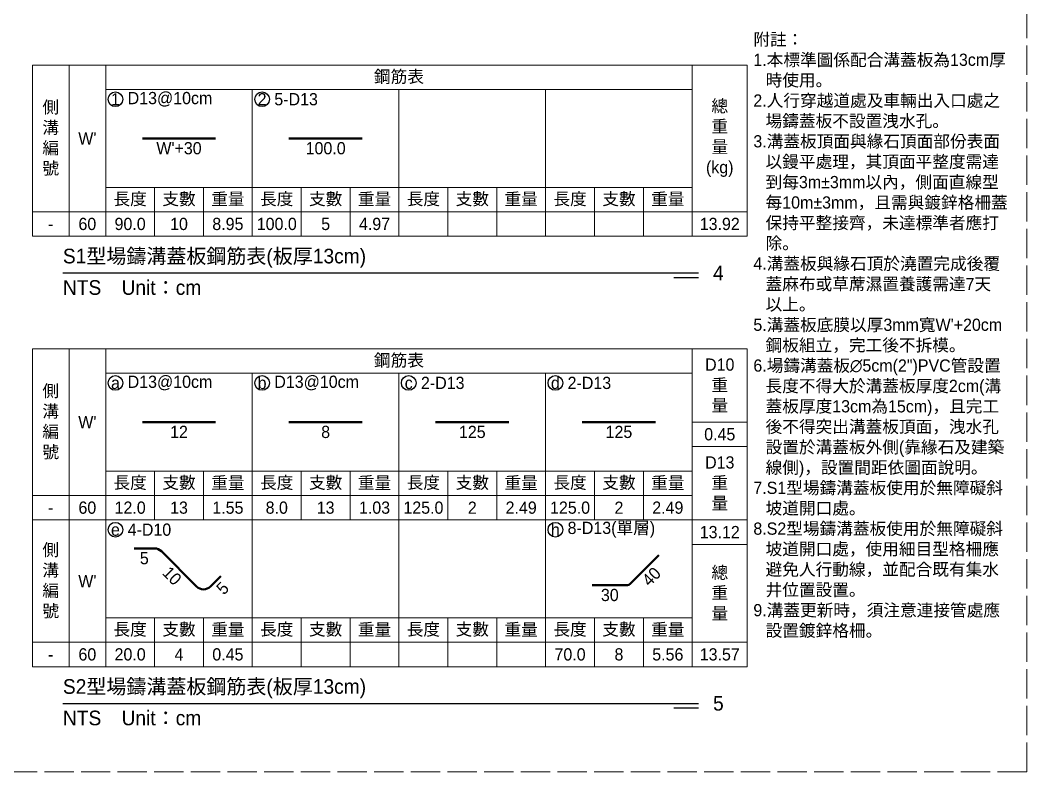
# Model space of a CAD drawing. Extents: x -2931 to 4779, y -2120 to 304.
# Drawn here: x -1632.8 to -1220.9, y -1964.5 to -1657.1 of the extents above; entities that cross this region are included whole.
import ezdxf

# ---------------------------------------------------------------- set-up
doc = ezdxf.new("R2010")
doc.units = 0
doc.header["$MEASUREMENT"] = 0
doc.linetypes.add('ACAD_ISO02W100', pattern=[15, 12, -3])
doc.layers.add('一、1.基本-圖框', color=7, linetype='Continuous', lineweight=20)
doc.layers.add('二、5.繪圖-鋼筋', color=60, linetype='Continuous', lineweight=50)
doc.layers.add('一、4.基本-隱藏', color=9, linetype='ACAD_ISO02W100', lineweight=20, plot=False)
doc.layers.add('三、1.文字-說明文字', color=2, linetype='Continuous')
doc.layers.add('三、3.文字-註解文字', color=2, linetype='Continuous')
doc.styles.add('次圖名(詳圖)', font='MS PGothic.ttf', dxfattribs={"height": 6})
doc.styles.add('註解文字', font='MS PGothic.ttf', dxfattribs={"height": 5})

msp = doc.modelspace()

# ---------------------------------------------------------------- linework, layer by layer
at = {"layer": '一、1.基本-圖框'}
for points in [[(-1627.759, -1675.464), (-1612.759, -1675.464), (-1612.759, -1735.464), (-1627.759, -1735.464)], [(-1612.759, -1675.464), (-1597.759, -1675.464), (-1597.759, -1735.464), (-1612.759, -1735.464)], [(-1597.759, -1675.464), (-1357.759, -1675.464), (-1357.759, -1685.464), (-1597.759, -1685.464)], [(-1357.759, -1675.464), (-1335.259, -1675.464), (-1335.259, -1735.464), (-1357.759, -1735.464)], [(-1537.759, -1685.464), (-1597.759, -1685.464), (-1597.759, -1725.464), (-1537.759, -1725.464)], [(-1477.759, -1685.464), (-1537.759, -1685.464), (-1537.759, -1725.464), (-1477.759, -1725.464)], [(-1417.759, -1685.464), (-1477.759, -1685.464), (-1477.759, -1725.464), (-1417.759, -1725.464)], [(-1357.759, -1685.464), (-1417.759, -1685.464), (-1417.759, -1725.464), (-1357.759, -1725.464)], [(-1597.759, -1725.464), (-1577.759, -1725.464), (-1577.759, -1735.464), (-1597.759, -1735.464)], [(-1577.759, -1725.464), (-1557.759, -1725.464), (-1557.759, -1735.464), (-1577.759, -1735.464)], [(-1557.759, -1725.464), (-1537.759, -1725.464), (-1537.759, -1735.464), (-1557.759, -1735.464)], [(-1537.759, -1725.464), (-1517.759, -1725.464), (-1517.759, -1735.464), (-1537.759, -1735.464)], [(-1517.759, -1725.464), (-1497.759, -1725.464), (-1497.759, -1735.464), (-1517.759, -1735.464)], [(-1497.759, -1725.464), (-1477.759, -1725.464), (-1477.759, -1735.464), (-1497.759, -1735.464)], [(-1477.759, -1725.464), (-1457.759, -1725.464), (-1457.759, -1735.464), (-1477.759, -1735.464)], [(-1457.759, -1725.464), (-1437.759, -1725.464), (-1437.759, -1735.464), (-1457.759, -1735.464)], [(-1437.759, -1725.464), (-1417.759, -1725.464), (-1417.759, -1735.464), (-1437.759, -1735.464)], [(-1417.759, -1725.464), (-1397.759, -1725.464), (-1397.759, -1735.464), (-1417.759, -1735.464)], [(-1397.759, -1725.464), (-1377.759, -1725.464), (-1377.759, -1735.464), (-1397.759, -1735.464)], [(-1377.759, -1725.464), (-1357.759, -1725.464), (-1357.759, -1735.464), (-1377.759, -1735.464)], [(-1627.759, -1735.464), (-1612.759, -1735.464), (-1612.759, -1745.464), (-1627.759, -1745.464)], [(-1612.759, -1735.464), (-1597.759, -1735.464), (-1597.759, -1745.464), (-1612.759, -1745.464)], [(-1597.759, -1735.464), (-1577.759, -1735.464), (-1577.759, -1745.464), (-1597.759, -1745.464)], [(-1577.759, -1735.464), (-1557.759, -1735.464), (-1557.759, -1745.464), (-1577.759, -1745.464)], [(-1557.759, -1735.464), (-1537.759, -1735.464), (-1537.759, -1745.464), (-1557.759, -1745.464)], [(-1537.759, -1735.464), (-1517.759, -1735.464), (-1517.759, -1745.464), (-1537.759, -1745.464)], [(-1517.759, -1735.464), (-1497.759, -1735.464), (-1497.759, -1745.464), (-1517.759, -1745.464)], [(-1497.759, -1735.464), (-1477.759, -1735.464), (-1477.759, -1745.464), (-1497.759, -1745.464)], [(-1477.759, -1735.464), (-1457.759, -1735.464), (-1457.759, -1745.464), (-1477.759, -1745.464)], [(-1457.759, -1735.464), (-1437.759, -1735.464), (-1437.759, -1745.464), (-1457.759, -1745.464)], [(-1437.759, -1735.464), (-1417.759, -1735.464), (-1417.759, -1745.464), (-1437.759, -1745.464)], [(-1417.759, -1735.464), (-1397.759, -1735.464), (-1397.759, -1745.464), (-1417.759, -1745.464)], [(-1397.759, -1735.464), (-1377.759, -1735.464), (-1377.759, -1745.464), (-1397.759, -1745.464)], [(-1377.759, -1735.464), (-1357.759, -1735.464), (-1357.759, -1745.464), (-1377.759, -1745.464)], [(-1357.759, -1735.464), (-1335.259, -1735.464), (-1335.259, -1745.464), (-1357.759, -1745.464)], [(-1627.759, -1791.464), (-1612.759, -1791.464), (-1612.759, -1851.464), (-1627.759, -1851.464)], [(-1612.759, -1791.464), (-1597.759, -1791.464), (-1597.759, -1851.464), (-1612.759, -1851.464)], [(-1597.759, -1791.464), (-1357.759, -1791.464), (-1357.759, -1801.464), (-1597.759, -1801.464)], [(-1357.759, -1791.464), (-1335.259, -1791.464), (-1335.259, -1821.464), (-1357.759, -1821.464)], [(-1537.759, -1801.464), (-1597.759, -1801.464), (-1597.759, -1841.464), (-1537.759, -1841.464)], [(-1477.759, -1801.464), (-1537.759, -1801.464), (-1537.759, -1841.464), (-1477.759, -1841.464)], [(-1417.759, -1801.464), (-1477.759, -1801.464), (-1477.759, -1841.464), (-1417.759, -1841.464)], [(-1357.759, -1801.464), (-1417.759, -1801.464), (-1417.759, -1841.464), (-1357.759, -1841.464)], [(-1357.759, -1821.464), (-1335.259, -1821.464), (-1335.259, -1831.464), (-1357.759, -1831.464)], [(-1357.759, -1831.464), (-1335.259, -1831.464), (-1335.259, -1861.464), (-1357.759, -1861.464)], [(-1597.759, -1841.464), (-1577.759, -1841.464), (-1577.759, -1851.464), (-1597.759, -1851.464)], [(-1577.759, -1841.464), (-1557.759, -1841.464), (-1557.759, -1851.464), (-1577.759, -1851.464)], [(-1557.759, -1841.464), (-1537.759, -1841.464), (-1537.759, -1851.464), (-1557.759, -1851.464)], [(-1537.759, -1841.464), (-1517.759, -1841.464), (-1517.759, -1851.464), (-1537.759, -1851.464)], [(-1517.759, -1841.464), (-1497.759, -1841.464), (-1497.759, -1851.464), (-1517.759, -1851.464)], [(-1497.759, -1841.464), (-1477.759, -1841.464), (-1477.759, -1851.464), (-1497.759, -1851.464)], [(-1477.759, -1841.464), (-1457.759, -1841.464), (-1457.759, -1851.464), (-1477.759, -1851.464)], [(-1457.759, -1841.464), (-1437.759, -1841.464), (-1437.759, -1851.464), (-1457.759, -1851.464)], [(-1437.759, -1841.464), (-1417.759, -1841.464), (-1417.759, -1851.464), (-1437.759, -1851.464)], [(-1417.759, -1841.464), (-1397.759, -1841.464), (-1397.759, -1851.464), (-1417.759, -1851.464)], [(-1397.759, -1841.464), (-1377.759, -1841.464), (-1377.759, -1851.464), (-1397.759, -1851.464)], [(-1377.759, -1841.464), (-1357.759, -1841.464), (-1357.759, -1851.464), (-1377.759, -1851.464)], [(-1627.759, -1851.464), (-1612.759, -1851.464), (-1612.759, -1861.464), (-1627.759, -1861.464)], [(-1612.759, -1851.464), (-1597.759, -1851.464), (-1597.759, -1861.464), (-1612.759, -1861.464)], [(-1597.759, -1851.464), (-1577.759, -1851.464), (-1577.759, -1861.464), (-1597.759, -1861.464)], [(-1577.759, -1851.464), (-1557.759, -1851.464), (-1557.759, -1861.464), (-1577.759, -1861.464)], [(-1557.759, -1851.464), (-1537.759, -1851.464), (-1537.759, -1861.464), (-1557.759, -1861.464)], [(-1537.759, -1851.464), (-1517.759, -1851.464), (-1517.759, -1861.464), (-1537.759, -1861.464)], [(-1517.759, -1851.464), (-1497.759, -1851.464), (-1497.759, -1861.464), (-1517.759, -1861.464)], [(-1497.759, -1851.464), (-1477.759, -1851.464), (-1477.759, -1861.464), (-1497.759, -1861.464)], [(-1477.759, -1851.464), (-1457.759, -1851.464), (-1457.759, -1861.464), (-1477.759, -1861.464)], [(-1457.759, -1851.464), (-1437.759, -1851.464), (-1437.759, -1861.464), (-1457.759, -1861.464)], [(-1437.759, -1851.464), (-1417.759, -1851.464), (-1417.759, -1861.464), (-1437.759, -1861.464)], [(-1417.759, -1851.464), (-1397.759, -1851.464), (-1397.759, -1861.464), (-1417.759, -1861.464)], [(-1397.759, -1851.464), (-1377.759, -1851.464), (-1377.759, -1861.464), (-1397.759, -1861.464)], [(-1377.759, -1851.464), (-1357.759, -1851.464), (-1357.759, -1861.464), (-1377.759, -1861.464)], [(-1627.759, -1861.464), (-1612.759, -1861.464), (-1612.759, -1911.464), (-1627.759, -1911.464)], [(-1612.759, -1861.464), (-1597.759, -1861.464), (-1597.759, -1911.464), (-1612.759, -1911.464)], [(-1537.759, -1861.464), (-1597.759, -1861.464), (-1597.759, -1901.464), (-1537.759, -1901.464)], [(-1477.759, -1861.464), (-1537.759, -1861.464), (-1537.759, -1901.464), (-1477.759, -1901.464)], [(-1417.759, -1861.464), (-1477.759, -1861.464), (-1477.759, -1901.464), (-1417.759, -1901.464)], [(-1357.759, -1861.464), (-1417.759, -1861.464), (-1417.759, -1901.464), (-1357.759, -1901.464)], [(-1357.759, -1861.464), (-1335.259, -1861.464), (-1335.259, -1871.464), (-1357.759, -1871.464)], [(-1597.759, -1901.464), (-1577.759, -1901.464), (-1577.759, -1911.464), (-1597.759, -1911.464)], [(-1577.759, -1901.464), (-1557.759, -1901.464), (-1557.759, -1911.464), (-1577.759, -1911.464)], [(-1557.759, -1901.464), (-1537.759, -1901.464), (-1537.759, -1911.464), (-1557.759, -1911.464)], [(-1537.759, -1901.464), (-1517.759, -1901.464), (-1517.759, -1911.464), (-1537.759, -1911.464)], [(-1517.759, -1901.464), (-1497.759, -1901.464), (-1497.759, -1911.464), (-1517.759, -1911.464)], [(-1497.759, -1901.464), (-1477.759, -1901.464), (-1477.759, -1911.464), (-1497.759, -1911.464)], [(-1477.759, -1901.464), (-1457.759, -1901.464), (-1457.759, -1911.464), (-1477.759, -1911.464)], [(-1457.759, -1901.464), (-1437.759, -1901.464), (-1437.759, -1911.464), (-1457.759, -1911.464)], [(-1437.759, -1901.464), (-1417.759, -1901.464), (-1417.759, -1911.464), (-1437.759, -1911.464)], [(-1417.759, -1901.464), (-1397.759, -1901.464), (-1397.759, -1911.464), (-1417.759, -1911.464)], [(-1397.759, -1901.464), (-1377.759, -1901.464), (-1377.759, -1911.464), (-1397.759, -1911.464)], [(-1377.759, -1901.464), (-1357.759, -1901.464), (-1357.759, -1911.464), (-1377.759, -1911.464)], [(-1627.759, -1911.464), (-1612.759, -1911.464), (-1612.759, -1921.464), (-1627.759, -1921.464)], [(-1612.759, -1911.464), (-1597.759, -1911.464), (-1597.759, -1921.464), (-1612.759, -1921.464)], [(-1597.759, -1911.464), (-1577.759, -1911.464), (-1577.759, -1921.464), (-1597.759, -1921.464)], [(-1577.759, -1911.464), (-1557.759, -1911.464), (-1557.759, -1921.464), (-1577.759, -1921.464)], [(-1557.759, -1911.464), (-1537.759, -1911.464), (-1537.759, -1921.464), (-1557.759, -1921.464)], [(-1537.759, -1911.464), (-1517.759, -1911.464), (-1517.759, -1921.464), (-1537.759, -1921.464)], [(-1517.759, -1911.464), (-1497.759, -1911.464), (-1497.759, -1921.464), (-1517.759, -1921.464)], [(-1497.759, -1911.464), (-1477.759, -1911.464), (-1477.759, -1921.464), (-1497.759, -1921.464)], [(-1477.759, -1911.464), (-1457.759, -1911.464), (-1457.759, -1921.464), (-1477.759, -1921.464)], [(-1457.759, -1911.464), (-1437.759, -1911.464), (-1437.759, -1921.464), (-1457.759, -1921.464)], [(-1437.759, -1911.464), (-1417.759, -1911.464), (-1417.759, -1921.464), (-1437.759, -1921.464)], [(-1417.759, -1911.464), (-1397.759, -1911.464), (-1397.759, -1921.464), (-1417.759, -1921.464)], [(-1397.759, -1911.464), (-1377.759, -1911.464), (-1377.759, -1921.464), (-1397.759, -1921.464)], [(-1377.759, -1911.464), (-1357.759, -1911.464), (-1357.759, -1921.464), (-1377.759, -1921.464)], [(-1357.759, -1911.464), (-1335.259, -1911.464), (-1335.259, -1921.464), (-1357.759, -1921.464)]]:
    msp.add_lwpolyline(points, close=True, dxfattribs=at)
at = {"layer": '一、1.基本-圖框', "linetype": 'Continuous'}
msp.add_lwpolyline([(-1335.259, -1871.464), (-1357.759, -1871.464), (-1357.759, -1911.464), (-1335.259, -1911.464)], close=True, dxfattribs=at)
at = {"layer": '一、4.基本-隱藏'}
msp.add_lwpolyline([(-2000.855, -1457.464), (-1220.855, -1457.464), (-1220.855, -1964.464), (-2000.855, -1964.464)], close=True, dxfattribs=at)
at = {"layer": '三、3.文字-註解文字'}
for points in [[(-1615.259, -1760.464), (-1355.259, -1760.464)], [(-1355.259, -1762.464), (-1365.259, -1762.464)], [(-1615.259, -1936.464), (-1355.259, -1936.464)], [(-1355.259, -1938.464), (-1365.259, -1938.464)]]:
    msp.add_lwpolyline(points, dxfattribs=at)
for centre in [(-1593.759, -1689.464), (-1533.759, -1689.464), (-1593.759, -1805.464), (-1533.759, -1805.464), (-1473.759, -1805.464), (-1413.759, -1805.464), (-1593.759, -1865.464), (-1413.759, -1865.464)]:
    msp.add_circle(centre, 3, dxfattribs=at)
at = {"layer": '二、5.繪圖-鋼筋'}
for points in [[(-1582.759, -1705.464), (-1552.759, -1705.464)], [(-1522.759, -1705.464), (-1492.759, -1705.464)], [(-1582.759, -1821.464), (-1552.759, -1821.464)], [(-1522.759, -1821.464), (-1492.759, -1821.464)], [(-1462.759, -1821.464), (-1432.759, -1821.464)], [(-1402.759, -1821.464), (-1372.759, -1821.464)]]:
    msp.add_lwpolyline(points, dxfattribs=at)
for points in [[(-1586.131, -1873.093), (-1577.787, -1873.093, -0.1989124), (-1574.959, -1874.264), (-1560.559, -1888.664, 0.4142136), (-1554.902, -1888.664), (-1550.66, -1884.422)], [(-1398.683, -1888.146), (-1384.305, -1888.146, 0.1989124), (-1383.244, -1887.706), (-1371.393, -1875.856)]]:
    msp.add_lwpolyline(points, format="xyb", dxfattribs=at)

# ---------------------------------------------------------------- texts
at = {"layer": '一、1.基本-圖框', "char_height": 5, "attachment_point": 5, "style": '註解文字'}
for s, width, insert in [('{\\fMS PGothic|b0|i0|c128|p34;鋼筋表}', 128.86758, (-1477.759, -1680.464)), ('側溝編號', 5, (-1620.259, -1705.464)), ('總{\\fMS PGothic|b0|i0|c128|p34;重量(kg)}', 5, (-1346.509, -1705.464)), ("W'", 17.80786, (-1605.259, -1705.464)), ('{\\fMS PGothic|b0|i0|c128|p34;長度}', 17.80786, (-1587.759, -1730.464)), ('支數', 17.80786, (-1567.759, -1730.464)), ('重量', 17.80786, (-1547.759, -1730.464)), ('{\\fMS PGothic|b0|i0|c128|p34;長度}', 17.80786, (-1527.759, -1730.464)), ('支數', 17.80786, (-1507.759, -1730.464)), ('重量', 17.80786, (-1487.759, -1730.464)), ('{\\fMS PGothic|b0|i0|c128|p34;長度}', 17.80786, (-1467.759, -1730.464)), ('支數', 17.80786, (-1447.759, -1730.464)), ('重量', 17.80786, (-1427.759, -1730.464)), ('{\\fMS PGothic|b0|i0|c128|p34;長度}', 17.80786, (-1407.759, -1730.464)), ('支數', 17.80786, (-1387.759, -1730.464)), ('重量', 17.80786, (-1367.759, -1730.464)), ('{\\fMS PGothic|b0|i0|c128|p34;鋼筋表}', 128.86758, (-1477.759, -1796.464)), ('{\\fMS PGothic|b0|i0|c128|p34;D10\\P重量}', 5, (-1346.509, -1806.464)), ('側溝編號', 5, (-1620.259, -1821.464)), ("W'", 17.80786, (-1605.259, -1821.464)), ('{\\fMS PGothic|b0|i0|c128|p34;D13\\P重量}', 5, (-1346.509, -1846.464)), ('{\\fMS PGothic|b0|i0|c128|p34;長度}', 17.80786, (-1587.759, -1846.464)), ('支數', 17.80786, (-1567.759, -1846.464)), ('重量', 17.80786, (-1547.759, -1846.464)), ('{\\fMS PGothic|b0|i0|c128|p34;長度}', 17.80786, (-1527.759, -1846.464)), ('支數', 17.80786, (-1507.759, -1846.464)), ('重量', 17.80786, (-1487.759, -1846.464)), ('{\\fMS PGothic|b0|i0|c128|p34;長度}', 17.80786, (-1467.759, -1846.464)), ('支數', 17.80786, (-1447.759, -1846.464)), ('重量', 17.80786, (-1427.759, -1846.464)), ('{\\fMS PGothic|b0|i0|c128|p34;長度}', 17.80786, (-1407.759, -1846.464)), ('支數', 17.80786, (-1387.759, -1846.464)), ('重量', 17.80786, (-1367.759, -1846.464)), ('側溝編號', 5, (-1620.259, -1886.464)), ('總重量', 5, (-1346.509, -1891.464)), ("W'", 17.80786, (-1605.259, -1886.464)), ('{\\fMS PGothic|b0|i0|c128|p34;長度}', 17.80786, (-1587.759, -1906.464)), ('支數', 17.80786, (-1567.759, -1906.464)), ('{\\fMS PGothic|b0|i0|c128|p34;長度}', 17.80786, (-1527.759, -1906.464)), ('支數', 17.80786, (-1507.759, -1906.464)), ('{\\fMS PGothic|b0|i0|c128|p34;長度}', 17.80786, (-1467.759, -1906.464)), ('支數', 17.80786, (-1447.759, -1906.464)), ('{\\fMS PGothic|b0|i0|c128|p34;長度}', 17.80786, (-1407.759, -1906.464)), ('支數', 17.80786, (-1387.759, -1906.464)), ('重量', 17.80786, (-1547.759, -1906.464)), ('重量', 17.80786, (-1487.759, -1906.464)), ('重量', 17.80786, (-1427.759, -1906.464)), ('重量', 17.80786, (-1367.759, -1906.464))]:
    msp.add_mtext_dynamic_manual_height_columns(s, width=width, gutter_width=30, heights=[0], dxfattribs=dict(at, insert=insert))
at = {"layer": '三、1.文字-說明文字', "insert": (-1332.759, -1662.464), "char_height": 5, "attachment_point": 1, "style": '註解文字'}
msp.add_mtext_dynamic_manual_height_columns('{\\fMS PGothic|b0|i0|c128|p34;附註：\\P\\pi-5,l5;1.本標準圖係配合溝蓋板為13cm厚時使用。\\P2.人行穿越道處及車輛出入口處之場鑄蓋板不設置洩水孔。\\P3.溝蓋板頂面與緣石頂面部份表面以鏝平處理，其頂面平整度需達到每3m±3mm以\\fPMingLiU|b0|i0|c136|p18;內\\fMS PGothic|b0|i0|c128|p34;，側面直線型每10m±3mm，且需與鍍鋅格柵蓋保持平整接齊，未達標準者應打除。\\P4.溝蓋板與緣石頂於澆置完成後覆蓋麻布或草蓆濕置養護需達7天以上。\\P5.溝蓋板底膜以厚3mm寬W\'+20cm鋼板組立，完工後不拆模。\\P6.場鑄溝蓋板∅5cm(2")PVC管設置長度不得大於溝蓋板厚度2cm(溝蓋板厚度13cm為15cm)，且完工後不得突出溝蓋板頂面，洩水孔設置於溝蓋板外側(靠緣石及建築線側)，設置間距依圖面\\fPMingLiU|b0|i0|c136|p18;說\\fMS PGothic|b0|i0|c128|p34;明。\\P7.S1型場鑄溝蓋板使用於無障礙斜坡道開口處。\\P8.S2型場鑄溝蓋板使用於無障礙斜坡道開口處，使用細目型格柵應避免人行動線，並配合既有集水井位置設置。\\P9.溝蓋更新時，須注意連接管處應設置鍍鋅格柵。}', width=103.7549, gutter_width=30, heights=[0], dxfattribs=at)
at = {"layer": '三、3.文字-註解文字'}
for s, width, gutter_width, insert, char_height, attachment_point, style in [('1', 8.38231, 30, (-1593.759, -1689.464), 5, 5, '註解文字'), ('{\\fMS PGothic|b0|i0|c128|p34;D13@1}0{\\fMS PGothic|b0|i0|c128|p34;cm}', 6.06582, 30, (-1588.759, -1689.464), 5, 4, '註解文字'), ('2', 8.38231, 30, (-1533.759, -1689.464), 5, 5, '註解文字'), ('5-D13', 6.06582, 30, (-1528.759, -1689.464), 5, 4, '註解文字'), ("{\\fMS PGothic|b0|i0|c128|p34;W'+30}", 5.41119, 25, (-1567.759, -1706.964), 5, 2, '註解文字'), ('{\\fMS PGothic|b0|i0|c128|p34;100.0}', 5.41119, 25, (-1507.759, -1706.964), 5, 2, '註解文字'), ('60', 9.06048, 30, (-1605.259, -1740.464), 5, 5, '註解文字'), ('90.0', 9.06048, 30, (-1587.759, -1740.464), 5, 5, '註解文字'), ('10', 9.06048, 30, (-1567.759, -1740.464), 5, 5, '註解文字'), ('8.95', 9.06048, 30, (-1547.759, -1740.464), 5, 5, '註解文字'), ('100.0', 9.06048, 30, (-1527.759, -1740.464), 5, 5, '註解文字'), ('5', 9.06048, 30, (-1507.759, -1740.464), 5, 5, '註解文字'), ('4.97', 9.06048, 30, (-1487.759, -1740.464), 5, 5, '註解文字'), ('13.92', 9.06048, 30, (-1346.509, -1740.464), 5, 5, '註解文字'), ('-', 9.06048, 30, (-1620.259, -1740.464), 5, 5, '註解文字'), ('S{\\fMS PGothic|b0|i0|c128|p34;1型場鑄溝蓋板鋼筋表(板厚13cm)}', 215.37549, 15, (-1615.259, -1754.464), 6, 4, '次圖名(詳圖)'), ('4', 3, 15, (-1349.259, -1760.464), 6, 4, '次圖名(詳圖)'), ('NTS{\\fMS PGothic|b0|i0|c128|p34;^IUnit：cm}', 136.03259, 15, (-1615.259, -1766.464), 6, 4, '次圖名(詳圖)'), ('a', 8.38231, 30, (-1593.759, -1805.464), 5, 5, '註解文字'), ('{\\fMS PGothic|b0|i0|c128|p34;D13@1}0{\\fMS PGothic|b0|i0|c128|p34;cm}', 6.06582, 30, (-1588.759, -1805.464), 5, 4, '註解文字'), ('b', 8.38231, 30, (-1533.759, -1805.464), 5, 5, '註解文字'), ('{\\fMS PGothic|b0|i0|c128|p34;D13@1}0{\\fMS PGothic|b0|i0|c128|p34;cm}', 6.06582, 30, (-1528.759, -1805.464), 5, 4, '註解文字'), ('c', 8.38231, 30, (-1473.759, -1805.464), 5, 5, '註解文字'), ('2-D13', 6.06582, 30, (-1468.759, -1805.464), 5, 4, '註解文字'), ('d', 8.38231, 30, (-1413.759, -1805.464), 5, 5, '註解文字'), ('2-D13', 6.06582, 30, (-1408.759, -1805.464), 5, 4, '註解文字'), ('{\\fMS PGothic|b0|i0|c128|p34;12}', 5.41119, 25, (-1567.759, -1822.964), 5, 2, '註解文字'), ('{\\fMS PGothic|b0|i0|c128|p34;8}', 5.41119, 25, (-1507.759, -1822.964), 5, 2, '註解文字'), ('{\\fMS PGothic|b0|i0|c128|p34;125}', 5.41119, 25, (-1447.759, -1822.964), 5, 2, '註解文字'), ('{\\fMS PGothic|b0|i0|c128|p34;125}', 5.41119, 25, (-1387.759, -1822.964), 5, 2, '註解文字'), ('0.45', 9.06048, 30, (-1346.509, -1826.464), 5, 5, '註解文字'), ('-', 9.06048, 30, (-1620.259, -1856.464), 5, 5, '註解文字'), ('60', 9.06048, 30, (-1605.259, -1856.464), 5, 5, '註解文字'), ('12.0', 9.06048, 30, (-1587.759, -1856.464), 5, 5, '註解文字'), ('13', 9.06048, 30, (-1567.759, -1856.464), 5, 5, '註解文字'), ('1.55', 9.06048, 30, (-1547.759, -1856.464), 5, 5, '註解文字'), ('8.0', 9.06048, 30, (-1527.759, -1856.464), 5, 5, '註解文字'), ('13', 9.06048, 30, (-1507.759, -1856.464), 5, 5, '註解文字'), ('1.03', 9.06048, 30, (-1487.759, -1856.464), 5, 5, '註解文字'), ('125.0', 9.06048, 30, (-1467.759, -1856.464), 5, 5, '註解文字'), ('2', 9.06048, 30, (-1447.759, -1856.464), 5, 5, '註解文字'), ('2.49', 9.06048, 30, (-1427.759, -1856.464), 5, 5, '註解文字'), ('125.0', 9.06048, 30, (-1407.759, -1856.464), 5, 5, '註解文字'), ('2', 9.06048, 30, (-1387.759, -1856.464), 5, 5, '註解文字'), ('2.49', 9.06048, 30, (-1367.759, -1856.464), 5, 5, '註解文字'), ('8-D13(單層)', 38.07441, 30, (-1408.759, -1865.464), 5, 4, '註解文字'), ('e', 8.38231, 30, (-1593.759, -1865.464), 5, 5, '註解文字'), ('4-D10', 6.06582, 30, (-1588.759, -1865.464), 5, 4, '註解文字'), ('h', 8.38231, 30, (-1413.759, -1865.464), 5, 5, '註解文字'), ('13.12', 9.06048, 30, (-1346.509, -1866.464), 5, 5, '註解文字'), ('{\\fMS PGothic|b0|i0|c128|p34;5}', 5.41119, 25, (-1581.959, -1874.593), 5, 2, '註解文字'), ('{\\fMS PGothic|b0|i0|c128|p34;30}', 5.41119, 25, (-1391.494, -1889.646), 5, 2, '註解文字'), ('60', 9.06048, 30, (-1605.259, -1916.464), 5, 5, '註解文字'), ('20.0', 9.06048, 30, (-1587.759, -1916.464), 5, 5, '註解文字'), ('4', 9.06048, 30, (-1567.759, -1916.464), 5, 5, '註解文字'), ('0.45', 9.06048, 30, (-1547.759, -1916.464), 5, 5, '註解文字'), ('70.0', 9.06048, 30, (-1407.759, -1916.464), 5, 5, '註解文字'), ('8', 9.06048, 30, (-1387.759, -1916.464), 5, 5, '註解文字'), ('5.56', 9.06048, 30, (-1367.759, -1916.464), 5, 5, '註解文字'), ('13.57', 9.06048, 30, (-1346.509, -1916.464), 5, 5, '註解文字'), ('-', 9.06048, 30, (-1620.259, -1916.464), 5, 5, '註解文字'), ('S{\\fMS PGothic|b0|i0|c128|p34;2型場鑄溝蓋板鋼筋表(板厚13cm)}', 215.37549, 15, (-1615.259, -1930.464), 6, 4, '次圖名(詳圖)'), ('5', 3, 15, (-1349.259, -1936.464), 6, 4, '次圖名(詳圖)'), ('NTS{\\fMS PGothic|b0|i0|c128|p34;^IUnit：cm}', 136.03259, 15, (-1615.259, -1942.464), 6, 4, '次圖名(詳圖)')]:
    msp.add_mtext_dynamic_manual_height_columns(s, width=width, gutter_width=gutter_width, heights=[0], dxfattribs=dict(at, insert=insert, char_height=char_height, attachment_point=attachment_point, style=style))
at = {"layer": '三、3.文字-註解文字', "char_height": 5, "attachment_point": 2, "style": '註解文字'}
for s, insert, rotation in [('{\\fMS PGothic|b0|i0|c128|p34;10}', (-1568.82, -1882.525), 314.93188), ('{\\fMS PGothic|b0|i0|c128|p34;40}', (-1376.258, -1882.842), 45.18682), ('{\\fMS PGothic|b0|i0|c128|p34;5}', (-1551.72, -1887.604), 45.41649)]:
    msp.add_mtext_dynamic_manual_height_columns(s, width=5.41119, gutter_width=25, heights=[0], dxfattribs=dict(at, insert=insert, rotation=rotation))

doc.saveas('drawing.dxf')
